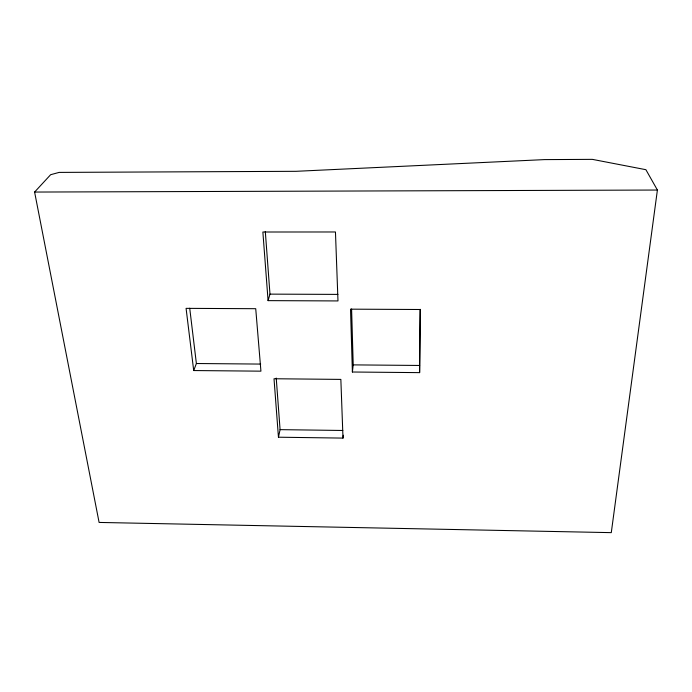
<?xml version="1.0" encoding="UTF-8"?>
<svg xmlns="http://www.w3.org/2000/svg" width="692" height="692" viewBox="0 0 692 692"><rect width="100%" height="100%" fill="white"/><g stroke="black" fill="none" stroke-linecap="round" stroke-linejoin="round"><path stroke-width="1.04" d="M419.62 372.633L420.234 309.506L350.524 309.16L352.392 372.011L419.62 372.633L420.191 309.333M352.392 372.011L353.214 364.883L351.588 308.995M342.998 438.097L340.853 379.398L274.015 378.749L278.452 437.206L342.998 438.097L343.336 435.242M657.4 190.04L611.287 532.641L99.103 522.434L34.6 192.056L50.637 174.704L59.131 172.403L296.029 171.313L544.44 159.61L592.326 159.359L645.896 169.696L657.4 190.04L34.6 192.056M278.452 437.206L280.078 429.645L276.229 378.057M268.081 300.631L262.873 232.01L335.456 231.976L337.981 300.933L268.081 300.631L269.975 294.126L265.304 231.457M193.699 370.549L186.079 308.355L255.729 308.701L260.927 371.163L193.699 370.549L196.381 363.516L189.72 308.208M269.975 294.126L337.938 294.394M196.381 363.516L260.685 364.078M353.214 364.883L419.646 365.462M280.078 429.645L342.834 430.476"/></g></svg>
